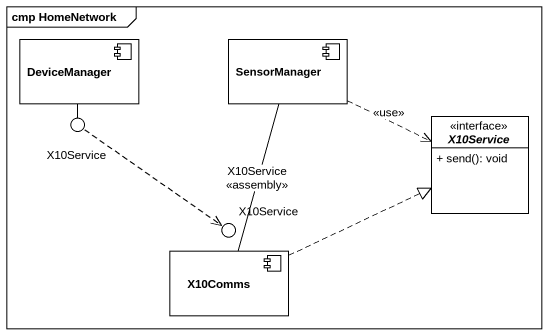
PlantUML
@startuml
mainframe cmp HomeNetwork
allowmixing
hide circle
hide empty members
skinparam classAttributeIconSize 0
component DeviceManager
component SensorManager
() X10Service
interface "X10Service" as X10Service_2 {
  + send(): void
}
() "X10Service" as X10Service_3
component X10Comms
DeviceManager -- X10Service
SensorManager .right.> X10Service_2 : <<use>>
SensorManager -- X10Comms : X10Service\n<<assembly>>
X10Service ..> X10Service_3
X10Comms .right.|> X10Service_2
@enduml
